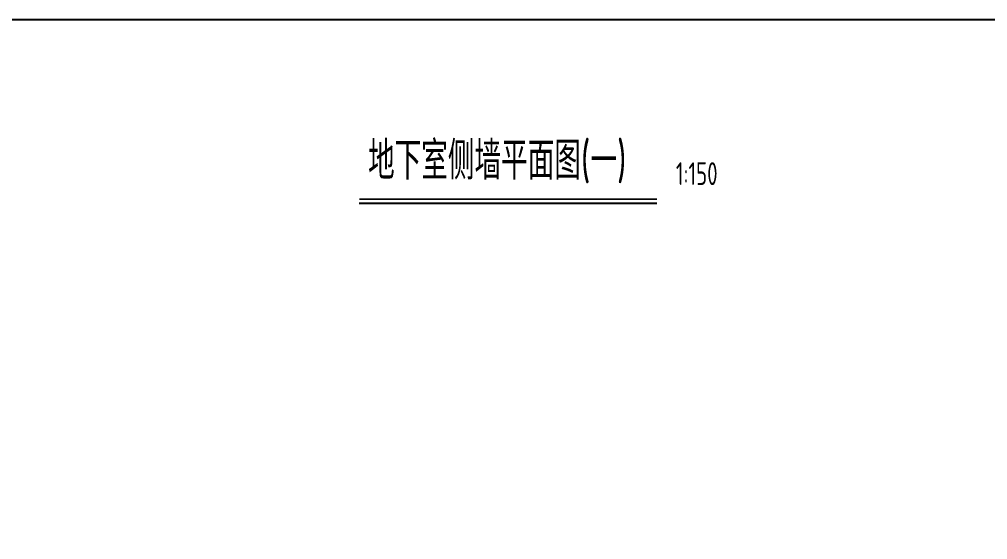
# Model space of a CAD drawing. Header units: millimetres. Extents: x 156735 to 386235, y 467499 to 703525.
# Drawn here: x 252198 to 290411, y 683006 to 703525 of the extents above; entities that cross this region are included whole.
import ezdxf
from ezdxf.enums import TextEntityAlignment as Align

# ---------------------------------------------------------------- set-up
doc = ezdxf.new("R2010")
doc.units = ezdxf.units.MM
doc.header["$LTSCALE"] = 100
doc.layers.add('Q-AXIS', color=3, linetype='Continuous')
doc.layers.add('Q-TEXT', color=2, linetype='Continuous')
doc.styles.add('TSSD_REIN', font='Tssdeng.shx', dxfattribs={"width": 0.7, "bigfont": 'hztxt.shx'})

msp = doc.modelspace()

# ---------------------------------------------------------------- linework, layer by layer
at = {"layer": 'Q-AXIS'}
msp.add_lwpolyline([(156734.8, 703525.4), (386234.8, 703525.4), (386234.8, 467498.7), (156734.8, 467498.7)], close=True, dxfattribs=at)
at = {"layer": 'Q-TEXT', "const_width": 75}
msp.add_lwpolyline([(265610.3, 696432.8), (277357.9, 696432.8)], dxfattribs=at)
at = {"layer": 'Q-TEXT'}
msp.add_lwpolyline([(265611, 696282.8), (277358.6, 696282.8)], dxfattribs=at)

# ---------------------------------------------------------------- texts
at = {"layer": 'Q-TEXT', "style": 'TSSD_REIN', "width": 0.7}
for s, height, p in [('地下室侧墙平面图(一)', 1500, (265959.5, 696756.7)), ('1:150', 900, (278107.9, 696721))]:
    msp.add_text(s, height=height, rotation=360, dxfattribs=at).set_placement(p, align=Align.BOTTOM_LEFT)

doc.saveas('drawing.dxf')
